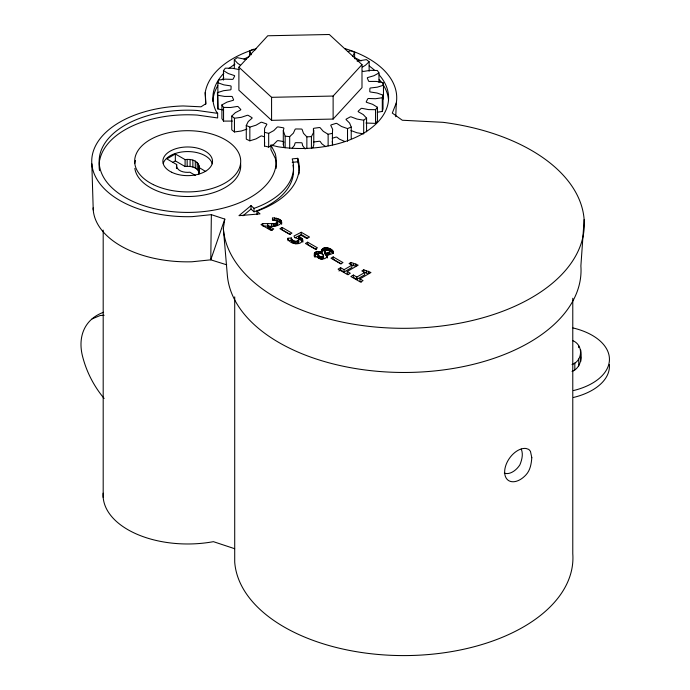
<?xml version="1.0" encoding="UTF-8"?>
<svg xmlns="http://www.w3.org/2000/svg" width="690" height="690" viewBox="0 0 690 690"><rect width="100%" height="100%" fill="white"/><g stroke="black" fill="none" stroke-linecap="round" stroke-linejoin="round"><path stroke-width="1.03" d="M362.638 71.079A1.009 0.578 0 0 0 363.984 71.355L370.314 70.346L377.335 70.475L378.974 72.942L373.902 75.745L368.037 77.453A1.009 0.578 0 0 0 367.356 78.168L368.529 80.98A1.009 0.578 0 0 0 369.702 81.446L376.266 81.42L382.985 82.593L383.468 85.224L377.309 87.173L370.884 87.941A1.009 0.578 0 0 0 369.9 88.536L369.771 91.425A1.009 0.578 0 0 0 370.694 92.046L377.051 93.012L383.019 95.142L382.295 97.756L375.481 98.722L368.926 98.498A1.009 0.578 0 0 0 367.71 98.929L366.287 101.697A1.009 0.578 0 0 0 366.908 102.439L372.609 104.319L377.421 107.269L375.55 109.684L368.538 109.598L362.302 108.408A1.009 0.578 0 0 0 360.939 108.641L358.317 111.107A1.009 0.578 0 0 0 358.584 111.909L363.251 114.575L366.571 118.145L363.69 120.207L356.946 119.068L351.46 116.989A1.009 0.578 0 0 0 350.046 117.007L346.406 118.999A1.009 0.578 0 0 0 346.302 119.819L349.614 123.087L351.227 127.038L347.519 128.59L341.515 126.486L337.151 123.657A1.009 0.578 0 0 0 335.763 123.458L331.364 124.838A1.009 0.578 0 0 0 330.889 125.614L332.632 129.272L332.416 133.325L328.13 134.274L323.274 131.341L320.332 127.961A1.009 0.578 0 0 0 319.082 127.564L314.209 128.237A1.009 0.578 0 0 0 313.407 128.918L313.45 132.704L311.423 136.586L311.423 148.186M302.617 239.327C302.487 246.218 288.834 244.519 287.911 238.274L291.292 237.947C291.818 241.06 296.398 242.483 298.589 240.241L298.33 238.878L294.527 237.308L294.035 235.997L301.228 232.263L309.5 237.041L306.86 238.559L301.288 235.342L298.52 236.67L298.52 238.973L300.624 239.818L302.617 241.629L302.151 238.688L298.52 236.67M93.236 209.933L91.83 163.91A95.97 55.407 0 0 0 192.208 216.643L211.364 214.659L210.769 259.828L226.717 264.822M326.879 254.463L327.258 256.326C322.196 264.882 304.833 249.892 321.437 251.712C322.446 240.974 343.335 254.834 326.879 254.463L327.207 257.732M395.75 116.739L396.31 102.888A95.97 55.407 0 0 0 344.491 48.455M584.145 219.627L580.877 265.961A176.951 102.163 0 0 1 411.62 372.384A176.951 102.163 0 0 1 227.295 274.663L223.353 228.511L224.793 219.109L211.364 214.659M283.97 147.384L283.297 144.408L283.297 130.703L283.866 128.469A1.009 0.578 0 0 0 283.124 127.771L278.329 126.951A1.009 0.578 0 0 0 277.044 127.305L273.792 130.6L268.677 133.368L264.494 132.299L264.641 128.245L266.711 124.649A1.009 0.578 0 0 0 266.305 123.855L262.036 122.346A1.009 0.578 0 0 0 260.639 122.501L256.024 125.192L249.84 127.115L246.278 125.451L248.236 121.552L251.85 118.387A1.009 0.578 0 0 0 251.815 117.567L248.365 115.472A1.009 0.578 0 0 0 246.951 115.411L241.284 117.317L234.445 118.249L231.754 116.11L235.394 112.642L240.301 110.124A1.009 0.578 0 0 0 240.629 109.322L238.24 106.786A1.009 0.578 0 0 0 236.903 106.51L230.572 107.511L223.551 107.39L221.913 104.915L226.984 102.111L232.849 100.412A1.009 0.578 0 0 0 233.531 99.696L232.357 96.885A1.009 0.578 0 0 0 231.185 96.419L224.621 96.436L217.902 95.272L217.419 92.641L223.577 90.692L230.003 89.924A1.009 0.578 0 0 0 230.986 89.329L231.115 86.44A1.009 0.578 0 0 0 230.193 85.81L223.836 84.853L217.868 82.722L218.583 80.109L225.406 79.143L231.961 79.367A1.009 0.578 0 0 0 233.177 78.936L234.591 76.159A1.009 0.578 0 0 0 233.979 75.426L228.278 73.545L223.465 70.596L225.328 68.172L232.349 68.267L238.585 69.457A1.009 0.578 0 0 0 239.085 69.526M283.297 144.408L283.866 142.175A1.009 0.578 0 0 0 283.124 141.476L278.329 140.657A1.009 0.578 0 0 0 277.044 141.01L273.792 144.305L268.677 147.074L264.494 146.004L264.641 141.95M281.511 221.369L281.511 223.672L277.872 220.947L272.464 220.145L272.464 217.842C289.593 219.084 278.915 228.925 267.953 225.803L267.953 228.105L272.179 230.339M321.376 253.152L322.73 250.979L325.663 250.151L325.663 247.848M318.004 254.067L317.935 254.714C318.892 256.559 322.161 257.517 323.541 255.68L322.092 253.023L319.349 253.196L318.004 254.067L317.935 257.016C318.892 258.862 322.161 259.82 323.541 257.982L323.541 255.68M317.935 257.016L318.625 255.809M176.424 168.188L176.666 164.513L166.825 158.907L175.346 153.991L185.093 159.614C194.882 158.243 202.075 163.375 198.711 174.199M198.625 174.337L198.953 165.6M291.292 237.947C289.878 242.121 295.622 245.476 298.589 242.544L298.727 239.559M377.327 112.22L382.295 111.461L383.019 108.848L383.019 95.142M314.2 256.145L314.407 253.23M277.475 222.422L274.741 223.629L274.741 225.932L277.475 224.724L277.69 221.801L275.69 220.17L272.464 219.782M277.475 224.724L277.69 221.801M224.793 219.109L210.769 259.828L191.932 261.786A94.358 54.475 0 0 1 93.133 207.914M329.57 252.031L329.518 250.944L328.026 250.056L326.292 249.944L324.921 250.798L324.921 253.748L325.982 255.369L327.698 255.257L327.698 252.954L329.57 252.031L329.57 254.334L328.397 255.076L328.397 252.773M329.57 254.334L329.76 251.496M396.31 102.888L392.3 113.082L402.313 120.241L443.014 122.32A180.564 104.25 0 0 1 582.74 237.783A180.564 104.25 0 0 1 395.689 328.216A180.564 104.25 0 0 1 223.353 228.511M348.096 51.552L351.046 50.75L354.608 52.414L352.642 56.304M312.837 147.824L313.778 144.866L313.786 130.229M572.045 364.596C582.826 360.646 583.611 345.103 572.795 340.636M572.045 371.505C580.583 367.934 582.093 358.257 580.721 350.046M198.711 167.291L205.758 171.551M365.89 123.01L375.55 123.389L377.421 120.974L377.421 107.269M314.407 255.533L315.563 254.455L318.34 253.73L318.34 251.427M238.895 67.18L267.763 35.768L329.311 34.5L361.991 64.636L361.991 87.665L333.123 119.068L271.575 120.336L238.895 90.2L238.895 67.18L271.575 97.316L333.123 96.048L361.991 64.636M357.118 61.143L366.442 59.616L369.133 61.755L365.493 65.222L362.535 67.025M292.155 148.134L294.397 145.426L295.044 143.201A1.009 0.578 0 0 1 296.122 142.666L301.133 142.735A1.009 0.578 0 0 1 302.16 143.304L302.599 145.547L305.144 148.971M103.604 312.26C84.603 319.125 77.858 336.427 82.3 355.307C86.129 371.116 93.693 385.995 104.13 398.466M324.921 253.101L325.473 252.566M251.022 205.62L238.947 215.677L260.027 213.883L257.008 211.131A89.044 51.405 0 0 0 297.761 158.329L292.215 158.907A83.404 48.153 0 0 1 254.041 208.363L254.041 211.821L251.022 209.07L251.022 205.62L254.041 208.363M242.975 215.78L251.022 209.07M283.297 130.703L285.16 136.189L289.688 136.603L293.379 133.161L295.044 129.496A1.009 0.578 0 0 1 296.122 128.961L301.133 129.03A1.009 0.578 0 0 1 302.16 129.599L303.488 133.308L306.86 136.862L311.423 136.586M234.307 68.146L234.307 59.719L237.196 57.658L246.356 59.469M172.793 162.374L175.346 160.899L185.093 166.523C190.078 165.893 197.418 166.842 198.953 172.509M274.741 223.629L262.787 223.603L261.001 224.63L271.144 230.495L273.783 228.968L267.953 225.803M282.141 227.459L279.933 228.735L289.714 234.384L291.93 233.108L282.141 227.459L282.141 229.761L290.145 234.384M307.671 242.199L305.454 243.475L315.244 249.124L317.452 247.848L307.671 242.199L307.671 244.502L316.563 249.633M333.192 256.93L330.984 258.207L340.765 263.856L342.982 262.579L333.192 256.93L333.192 259.233L341.205 263.856M338.937 270.954L340.619 269.98L344.086 271.981L351.891 267.478L351.891 265.176L344.086 269.678L340.619 267.677L338.091 269.143L347.743 274.715L350.279 273.257L347.217 271.481L347.217 273.783L348.743 274.672M347.217 271.481L358.188 265.15L351.02 262.433L349.088 263.554L351.891 265.176M353.384 275.043L353.384 277.346L356.851 279.346L364.656 274.844L364.656 272.541L356.851 277.052L353.384 275.043L350.856 276.509L360.508 282.081L363.044 280.623L359.973 278.855L359.973 281.158L361.508 282.038M359.973 278.855L370.953 272.515L363.785 269.807L361.845 270.92L364.656 272.541M294.932 237.826L301.228 234.565L307.662 238.274M246.951 129.108L241.284 131.022L234.445 131.954L231.754 129.815L231.754 116.11M249.659 56.097L249.659 50.827L253.368 49.275L255.283 49.861M92.132 318.884L100.231 315.511L104.13 315.27M332.244 138.267L335.763 137.163A1.009 0.578 0 0 1 337.151 137.362L339.471 139.173L344.638 141.407M246.278 125.451L246.278 139.156L249.84 140.82L256.024 138.897L260.639 136.206A1.009 0.578 0 0 1 262.036 136.051L264.598 136.956M292.215 162.357L297.761 161.779L297.761 158.329M288.756 240.499L291.292 240.249M232.349 121.078L223.551 121.095L221.913 118.62L221.913 104.915M324.921 251.445L325.982 253.066L327.698 252.954M267.953 228.105L269.755 228.14M99.662 160.33A88.553 51.129 0 0 1 197.34 115.083L217.643 117.956L217.643 113.35L197.34 110.478A88.553 51.129 0 0 0 99.162 160.175A88.553 51.129 0 0 0 193.467 212.313A88.553 51.129 0 0 0 275.215 153.534L270.946 145.081L278.01 146.772A87.854 50.724 0 0 0 368.926 129.763A87.854 50.724 0 0 0 379.164 74.9M222.792 109.883L217.902 108.977L217.419 92.641M351.02 262.433L351.02 264.736L353.573 265.624L355.893 266.124L355.893 263.822M363.785 269.807L363.785 272.11L366.338 272.99L368.658 273.49L368.658 271.187M333.054 253.325L331.045 251.488L327.836 250.289L327.836 247.986M234.643 548.697L213.408 541.667A84.594 48.843 0 0 1 103.164 493.186M195.356 175.389L189.897 172.233C185.015 172.776 177.899 171.741 176.424 166.212M240.422 65.179L237.636 63.29L234.307 59.719M325.758 146.694L321.764 143.762L320.332 141.666A1.009 0.578 0 0 0 319.082 141.269L314.209 141.942A1.009 0.578 0 0 0 313.743 142.071M217.643 113.35L215.892 110.9A87.854 50.724 0 0 1 223.862 73.235M298.33 241.181L298.727 241.862M251.272 54.777L249.659 50.827M277.69 224.103L277.38 221.18M329.76 253.799L329.518 250.944M521.243 449.069C523.434 454.158 521.882 459.971 519.872 464.862A15.016 9.401 -55.4 0 1 504.33 473.099M332.261 141.433L332.666 144.426M323.541 257.982L323.455 254.955M256.378 48.645A95.97 55.407 0 0 0 205.189 92.658L205.922 103.638L201.023 106.821L183.169 105.958A95.97 55.407 0 0 0 91.83 163.91M205.189 92.658L205.698 104.423M580.721 356.954L580.756 361.517M578.746 359.016L578.746 365.924M578.651 345.647L578.651 347.622M574.822 362.983L574.822 369.883M572.778 298.261L572.778 553.751A169.188 97.678 0 0 1 410.955 655.5A169.188 97.678 0 0 1 234.712 562.065L234.712 296.881M383.468 85.224L383.468 98.929M382.985 82.593L382.985 84.698M382.295 97.756L382.295 111.461M378.974 72.942L378.974 82.429M375.55 109.684L375.55 123.389M369.133 61.755L369.133 71.242M366.571 118.145L366.571 131.85M366.338 270.687L366.338 272.99M363.69 120.207L363.69 133.912L356.946 132.773L351.46 130.695A1.009 0.578 0 0 0 351.003 130.548M356.851 277.052L356.851 279.346M354.608 52.414L354.608 58.745M353.573 263.321L353.573 265.624M351.227 127.038L351.227 138.63M347.519 128.59L347.519 141.243M344.086 269.678L344.086 271.981M340.619 267.677L340.619 269.98M333.27 251.634L333.27 253.17M333.123 96.048L333.123 119.068M333.054 251.022L333.054 252.557M332.623 250.401L332.623 252.704M332.416 133.325L332.416 144.917M331.95 249.78L331.95 252.083M331.045 249.185L331.045 251.488M330.018 248.667L330.018 250.97M328.94 248.262L328.94 250.565M328.983 252.514L328.983 254.817M328.13 134.274L328.13 145.866M327.207 255.429L327.258 257.862M326.741 247.848L326.741 250.151M325.982 253.066L325.982 255.369M325.326 252.195L325.326 254.498M324.611 247.986L324.611 250.289M323.627 248.262L323.627 250.565M323.36 255.99L323.36 258.293M322.989 256.266L322.989 258.569M322.73 248.685L322.73 250.979M322.092 253.023L322.092 254.558M322.101 256.611L322.101 258.914M321.868 249.34L321.868 251.643M321.454 250.065L321.437 253.247M321.135 256.663L321.135 258.966M320.143 256.447L320.143 258.75M319.867 251.471L319.867 253.773M319.177 256.007L319.177 258.31M318.349 255.386L318.349 257.689M316.882 251.626L316.882 253.929M315.563 252.152L315.563 254.455M315.089 255.843L315.089 257.379M314.856 252.661L314.856 254.964M314.537 255.162L314.537 256.697M306.86 136.862L306.86 148.462M302.858 239.982L302.85 242.181M302.151 238.688L302.151 240.991M301.478 238.076L301.478 240.379M301.228 232.263L301.228 234.565M300.624 237.515L300.624 239.818M299.641 237.032L299.641 239.335M298.589 240.241L298.589 242.544M297.864 240.853L297.864 243.156M296.769 241.276L296.769 243.579M295.553 241.345L295.553 243.648M294.32 241.086L294.32 243.389M293.147 240.56L293.147 242.863M292.327 239.982L292.327 242.285M291.801 239.335L291.801 241.638M289.688 136.603L289.688 148.203M288.092 239.24L288.092 240.776M287.911 238.274L287.911 239.81M285.16 136.189L285.16 147.789M281.693 222.051L281.632 224.267M281.072 220.688L281.072 222.991M280.382 220.024L280.382 222.327M279.441 219.394L279.441 221.688M277.872 218.644L277.872 220.947M276.742 223.017L276.742 225.311M276.233 218.161L276.233 220.464M275.879 223.379L275.879 225.673M274.456 217.911L274.456 220.214M273.344 223.784L273.344 226.087M271.696 223.862L271.696 226.165M271.575 97.316L271.575 120.336M270.946 145.081L270.946 149.687L275.215 158.139A88.553 51.129 0 0 1 276.138 168.412M270.575 227.114L270.575 229.416M269.316 226.449L269.316 228.752M268.677 133.368L268.677 147.074M267.694 223.819L267.694 226.122L262.787 225.906L262.787 223.603M264.494 132.299L264.494 146.004M257.008 211.131L257.008 214.59M249.84 127.115L249.84 140.82M234.445 118.249L234.445 131.954M223.551 107.39L223.551 121.095M223.465 70.596L223.465 80.083M217.902 95.272L217.902 108.977M217.868 82.722L217.868 93.262M198.435 163.927L198.435 170.835M197.185 162.383L197.185 169.292M195.279 161.089L195.279 167.998M192.864 160.114L192.864 167.023M190.095 159.545L190.095 166.445M187.163 159.399L187.163 166.307M185.093 159.614L185.093 166.523M176.666 164.513L176.666 168.464M175.346 153.991L175.346 160.899M103.19 230.089L103.19 497.438M163.263 163.34A24.823 14.335 0 0 1 188.103 151.576A24.823 14.335 0 0 1 212.244 163.806M240.534 163.409A53.026 30.61 0 0 1 192.018 196.417A53.026 30.61 0 0 1 134.843 168.403M134.843 163.392A53.026 30.61 0 0 1 135.525 160.425M99.515 170.62A88.553 51.129 0 0 1 99.489 161.348M212.917 101.37A87.854 50.724 0 0 1 217.816 85.638M222.335 79.505A87.854 50.724 0 0 1 223.862 77.832M379.164 79.505A87.854 50.724 0 0 1 381.268 82.093M383.683 85.638A87.854 50.724 0 0 1 388.53 100.352M229.037 68.474A87.854 50.724 0 0 1 234.936 64.17M243.95 59.073A87.854 50.724 0 0 1 248.728 56.899M354.712 57.744A87.854 50.724 0 0 1 361.155 60.944M369.185 65.973A87.854 50.724 0 0 1 374.739 70.423M292.948 165.203A83.404 48.153 0 0 1 254.041 211.821M299.149 171.965A89.044 51.405 0 0 1 299.003 174.009M297.761 161.779A89.044 51.405 0 0 1 299.175 170.939M572.976 327.94A58.702 33.888 0 0 1 609.442 359.162A58.702 33.888 0 0 1 573.433 390.566M609.374 364.587A58.702 33.888 0 0 1 573.433 397.474M531.8 457.686C531.352 463.671 530.291 470.226 526.047 474.789A18.604 11.644 -55.4 0 1 504.649 471.977A18.604 11.644 -55.4 0 1 526.047 448.474L528.825 449.423L530.455 451.32L531.8 457.686M171.629 172.233A24.823 14.335 0 0 0 212.115 163.866A24.823 14.335 0 0 0 179.331 147.807A24.823 14.335 0 0 0 171.629 172.233M153.378 184.644A53.026 30.61 0 0 0 239.853 166.782A53.026 30.61 0 0 0 169.835 132.48A53.026 30.61 0 0 0 153.378 184.644"/></g></svg>
